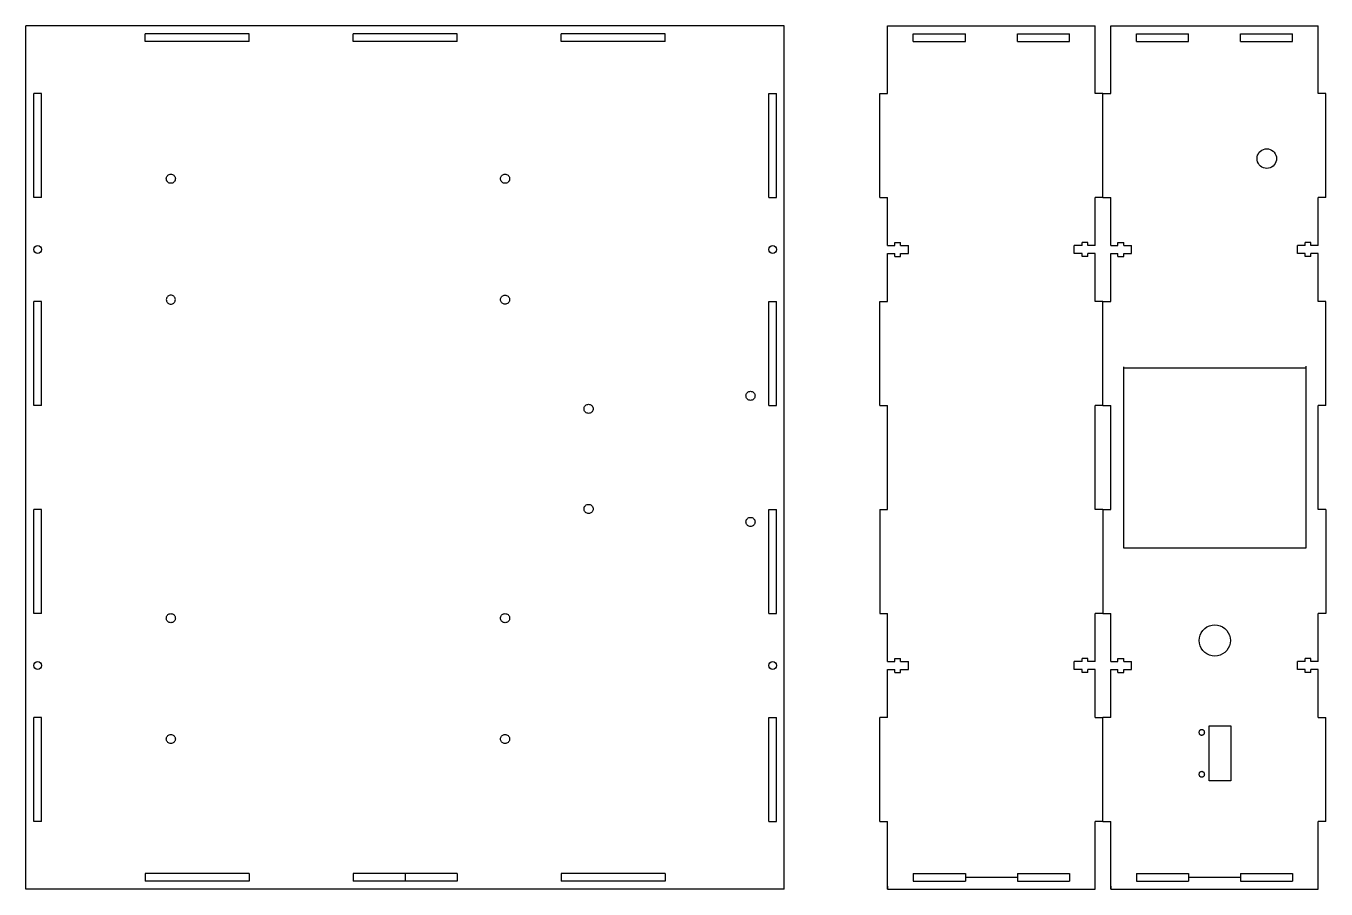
# Model space of a CAD drawing. Extents: x 141 to 952, y 136 to 693.
# Drawn here: x 452.4 to 952.2, y 135.6 to 467.5 of the extents above; entities that cross this region are included whole.
import ezdxf

# ---------------------------------------------------------------- set-up
doc = ezdxf.new("R2010")
doc.units = 0
doc.header["$MEASUREMENT"] = 0
doc.layers.get('0').update_dxf_attribs({"linetype": 'CONTINUOUS'})

msp = doc.modelspace()

# ---------------------------------------------------------------- linework, layer by layer
at = {"color": 7}
for p, q in [((743.94, 467.53), (452.41, 467.53)), ((452.41, 135.6), (452.41, 467.53)), ((743.94, 135.6), (743.94, 467.53)), ((783.66, 466.46), (783.66, 467.53)), ((783.66, 467.53), (863.42, 467.53)), ((783.66, 441.57), (783.66, 466.46)), ((863.42, 466.46), (863.42, 467.53)), ((863.42, 441.57), (863.42, 466.46)), ((869.42, 466.46), (869.42, 467.53)), ((869.42, 467.53), (949.19, 467.53)), ((869.42, 441.57), (869.42, 466.46)), ((949.19, 466.46), (949.19, 467.53)), ((949.19, 441.57), (949.19, 466.46)), ((538.18, 464.53), (498.18, 464.53)), ((538.18, 461.53), (498.18, 461.53)), ((618.18, 464.53), (578.18, 464.53)), ((618.18, 461.53), (578.18, 461.53)), ((698.18, 464.53), (658.18, 464.53)), ((698.18, 461.53), (658.18, 461.53)), ((455.41, 401.57), (455.41, 441.57)), ((458.41, 401.57), (458.41, 441.57)), ((737.94, 401.57), (737.94, 441.57)), ((740.94, 401.57), (740.94, 441.57)), ((780.66, 401.57), (780.66, 441.57)), ((866.42, 401.57), (866.42, 441.57)), ((952.19, 401.57), (952.19, 441.57)), ((927.55, 419.78), (928.14, 420.05)), ((928.14, 420.05), (928.77, 420.22)), ((928.77, 420.22), (929.42, 420.28)), ((929.42, 420.28), (930.07, 420.22)), ((930.07, 420.22), (930.7, 420.06)), ((930.7, 420.06), (931.3, 419.78)), ((925.67, 416.53), (925.73, 417.18)), ((925.73, 415.88), (925.67, 416.53)), ((925.73, 417.18), (925.9, 417.81)), ((925.9, 415.25), (925.73, 415.88)), ((925.9, 417.81), (926.18, 418.4)), ((926.18, 414.65), (925.9, 415.25)), ((926.18, 418.4), (926.55, 418.94)), ((926.55, 418.94), (927.01, 419.4)), ((927.01, 419.4), (927.55, 419.78)), ((931.3, 419.78), (931.83, 419.41)), ((931.83, 419.41), (932.3, 418.94)), ((932.3, 418.94), (932.67, 418.41)), ((932.67, 418.41), (932.95, 417.82)), ((932.95, 415.25), (932.67, 414.66)), ((932.95, 417.82), (933.12, 417.18)), ((933.12, 415.88), (932.95, 415.25)), ((933.12, 417.18), (933.17, 416.53)), ((933.17, 416.53), (933.12, 415.88)), ((506.58, 409.66), (506.75, 409.91)), ((506.75, 409.91), (506.97, 410.12)), ((506.97, 410.12), (507.22, 410.3)), ((507.22, 410.3), (507.49, 410.43)), ((507.49, 410.43), (507.79, 410.5)), ((507.79, 410.5), (508.09, 410.53)), ((508.09, 410.53), (508.4, 410.5)), ((508.4, 410.5), (508.69, 410.43)), ((508.69, 410.43), (508.97, 410.3)), ((508.97, 410.3), (509.22, 410.12)), ((509.22, 410.12), (509.43, 409.91)), ((509.43, 409.91), (509.61, 409.66)), ((635.08, 409.66), (635.25, 409.91)), ((635.25, 409.91), (635.47, 410.12)), ((635.47, 410.12), (635.72, 410.3)), ((635.72, 410.3), (635.99, 410.43)), ((635.99, 410.43), (636.29, 410.5)), ((636.29, 410.5), (636.59, 410.53)), ((636.59, 410.53), (636.9, 410.5)), ((636.9, 410.5), (637.19, 410.43)), ((637.19, 410.43), (637.47, 410.3)), ((637.47, 410.3), (637.72, 410.12)), ((637.72, 410.12), (637.93, 409.91)), ((637.93, 409.91), (638.11, 409.66)), ((926.55, 414.12), (926.18, 414.65)), ((927.02, 413.66), (926.55, 414.12)), ((927.55, 413.28), (927.02, 413.66)), ((928.14, 413.01), (927.55, 413.28)), ((928.77, 412.84), (928.14, 413.01)), ((929.43, 412.78), (928.77, 412.84)), ((930.08, 412.84), (929.43, 412.78)), ((930.71, 413.01), (930.08, 412.84)), ((931.3, 413.29), (930.71, 413.01)), ((931.84, 413.66), (931.3, 413.29)), ((932.3, 414.12), (931.84, 413.66)), ((932.67, 414.66), (932.3, 414.12)), ((506.34, 408.78), (506.37, 409.08)), ((506.37, 408.48), (506.34, 408.78)), ((506.37, 409.08), (506.45, 409.38)), ((506.45, 408.18), (506.37, 408.48)), ((506.45, 409.38), (506.58, 409.66)), ((506.58, 407.91), (506.45, 408.18)), ((506.75, 407.66), (506.58, 407.91)), ((506.97, 407.44), (506.75, 407.66)), ((507.22, 407.27), (506.97, 407.44)), ((507.5, 407.14), (507.22, 407.27)), ((507.79, 407.06), (507.5, 407.14)), ((508.09, 407.03), (507.79, 407.06)), ((508.4, 407.06), (508.09, 407.03)), ((508.69, 407.14), (508.4, 407.06)), ((508.97, 407.27), (508.69, 407.14)), ((509.22, 407.44), (508.97, 407.27)), ((509.43, 407.66), (509.22, 407.44)), ((509.61, 407.91), (509.43, 407.66)), ((509.61, 409.66), (509.74, 409.38)), ((509.74, 408.18), (509.61, 407.91)), ((509.74, 409.38), (509.82, 409.09)), ((509.82, 408.48), (509.74, 408.18)), ((509.82, 409.09), (509.84, 408.78)), ((509.84, 408.78), (509.82, 408.48)), ((634.84, 408.78), (634.87, 409.08)), ((634.87, 408.48), (634.84, 408.78)), ((634.87, 409.08), (634.95, 409.38)), ((634.95, 408.18), (634.87, 408.48)), ((634.95, 409.38), (635.08, 409.66)), ((635.08, 407.91), (634.95, 408.18)), ((635.25, 407.66), (635.08, 407.91)), ((635.47, 407.44), (635.25, 407.66)), ((635.72, 407.27), (635.47, 407.44)), ((636, 407.14), (635.72, 407.27)), ((636.29, 407.06), (636, 407.14)), ((636.59, 407.03), (636.29, 407.06)), ((636.9, 407.06), (636.59, 407.03)), ((637.19, 407.14), (636.9, 407.06)), ((637.47, 407.27), (637.19, 407.14)), ((637.72, 407.44), (637.47, 407.27)), ((637.93, 407.66), (637.72, 407.44)), ((638.11, 407.91), (637.93, 407.66)), ((638.11, 409.66), (638.24, 409.38)), ((638.24, 408.18), (638.11, 407.91)), ((638.24, 409.38), (638.32, 409.09)), ((638.32, 408.48), (638.24, 408.18)), ((638.32, 409.09), (638.34, 408.78)), ((638.34, 408.78), (638.32, 408.48)), ((783.66, 383.07), (783.66, 401.57)), ((863.42, 383.07), (863.42, 401.57)), ((869.42, 383.07), (869.42, 401.57)), ((949.19, 383.07), (949.19, 401.57)), ((783.66, 361.57), (783.66, 380.07)), ((863.42, 361.57), (863.42, 380.07)), ((869.42, 361.57), (869.42, 380.07)), ((949.19, 361.57), (949.19, 380.07)), ((455.41, 321.57), (455.41, 361.57)), ((458.41, 321.57), (458.41, 361.57)), ((506.37, 362.59), (506.34, 362.28)), ((506.34, 362.28), (506.37, 361.98)), ((506.45, 362.88), (506.37, 362.59)), ((506.37, 361.98), (506.45, 361.68)), ((506.58, 363.16), (506.45, 362.88)), ((506.45, 361.68), (506.58, 361.41)), ((506.75, 363.41), (506.58, 363.16)), ((506.58, 361.41), (506.75, 361.16)), ((506.97, 363.62), (506.75, 363.41)), ((506.75, 361.16), (506.97, 360.94)), ((507.22, 363.8), (506.97, 363.62)), ((506.97, 360.94), (507.22, 360.77)), ((507.5, 363.93), (507.22, 363.8)), ((507.22, 360.77), (507.5, 360.64)), ((507.79, 364), (507.5, 363.93)), ((507.5, 360.64), (507.79, 360.56)), ((508.09, 364.03), (507.79, 364)), ((507.79, 360.56), (508.09, 360.53)), ((508.4, 364), (508.09, 364.03)), ((508.09, 360.53), (508.4, 360.56)), ((508.69, 363.93), (508.4, 364)), ((508.4, 360.56), (508.69, 360.64)), ((508.97, 363.8), (508.69, 363.93)), ((508.69, 360.64), (508.97, 360.77)), ((509.22, 363.62), (508.97, 363.8)), ((508.97, 360.77), (509.22, 360.94)), ((509.43, 363.41), (509.22, 363.62)), ((509.22, 360.94), (509.43, 361.16)), ((509.61, 363.16), (509.43, 363.41)), ((509.43, 361.16), (509.61, 361.41)), ((509.74, 362.88), (509.61, 363.16)), ((509.61, 361.41), (509.74, 361.68)), ((509.82, 362.59), (509.74, 362.88)), ((509.74, 361.68), (509.82, 361.98)), ((509.84, 362.28), (509.82, 362.59)), ((509.82, 361.98), (509.84, 362.28)), ((634.84, 362.28), (634.87, 362.58)), ((634.87, 361.98), (634.84, 362.28)), ((634.87, 362.58), (634.95, 362.88)), ((634.95, 361.68), (634.87, 361.98)), ((634.95, 362.88), (635.08, 363.16)), ((635.08, 361.41), (634.95, 361.68)), ((635.08, 363.16), (635.25, 363.41)), ((635.25, 361.16), (635.08, 361.41)), ((635.25, 363.41), (635.47, 363.62)), ((635.47, 360.94), (635.25, 361.16)), ((635.47, 363.62), (635.72, 363.8)), ((635.72, 360.77), (635.47, 360.94)), ((635.72, 363.8), (635.99, 363.93)), ((636, 360.64), (635.72, 360.77)), ((635.99, 363.93), (636.29, 364)), ((636.29, 360.56), (636, 360.64)), ((636.29, 364), (636.59, 364.03)), ((636.59, 360.53), (636.29, 360.56)), ((636.59, 364.03), (636.9, 364)), ((636.9, 360.56), (636.59, 360.53)), ((636.9, 364), (637.19, 363.93)), ((637.19, 360.64), (636.9, 360.56)), ((637.19, 363.93), (637.47, 363.8)), ((637.47, 360.77), (637.19, 360.64)), ((637.47, 363.8), (637.72, 363.62)), ((637.72, 360.94), (637.47, 360.77)), ((637.72, 363.62), (637.93, 363.41)), ((637.93, 361.16), (637.72, 360.94)), ((637.93, 363.41), (638.11, 363.16)), ((638.11, 361.41), (637.93, 361.16)), ((638.11, 363.16), (638.24, 362.88)), ((638.24, 361.68), (638.11, 361.41)), ((638.24, 362.88), (638.32, 362.59)), ((638.32, 361.98), (638.24, 361.68)), ((638.32, 362.59), (638.34, 362.28)), ((638.34, 362.28), (638.32, 361.98)), ((737.94, 321.57), (737.94, 361.57)), ((740.94, 321.57), (740.94, 361.57)), ((780.66, 321.57), (780.66, 361.57)), ((866.42, 321.57), (866.42, 361.57)), ((952.19, 321.57), (952.19, 361.57)), ((874.42, 266.68), (874.42, 336.45)), ((874.42, 335.8), (874.42, 336.03)), ((874.42, 336.03), (944.19, 336.03)), ((944.19, 336.03), (944.42, 336.03)), ((944.42, 336.68), (944.42, 266.92)), ((729.19, 325.28), (729.22, 325.58)), ((729.22, 324.98), (729.19, 325.28)), ((729.22, 325.58), (729.3, 325.88)), ((729.3, 324.68), (729.22, 324.98)), ((729.3, 325.88), (729.43, 326.16)), ((729.43, 326.16), (729.6, 326.41)), ((729.6, 326.41), (729.82, 326.62)), ((729.82, 326.62), (730.07, 326.8)), ((730.07, 326.8), (730.34, 326.93)), ((730.34, 326.93), (730.64, 327)), ((730.64, 327), (730.94, 327.03)), ((730.94, 327.03), (731.25, 327)), ((731.25, 327), (731.54, 326.93)), ((731.54, 326.93), (731.82, 326.8)), ((731.82, 326.8), (732.07, 326.62)), ((732.07, 326.62), (732.28, 326.41)), ((732.28, 326.41), (732.46, 326.16)), ((732.46, 326.16), (732.59, 325.88)), ((732.59, 325.88), (732.67, 325.59)), ((732.67, 324.98), (732.59, 324.68)), ((732.67, 325.59), (732.69, 325.28)), ((732.69, 325.28), (732.67, 324.98)), ((666.94, 320.28), (666.97, 320.58)), ((666.97, 319.98), (666.94, 320.28)), ((666.97, 320.58), (667.05, 320.88)), ((667.05, 319.68), (666.97, 319.98)), ((667.05, 320.88), (667.18, 321.16)), ((667.18, 321.16), (667.35, 321.41)), ((667.35, 321.41), (667.57, 321.62)), ((667.57, 321.62), (667.82, 321.8)), ((667.82, 321.8), (668.09, 321.93)), ((668.09, 321.93), (668.39, 322)), ((668.39, 322), (668.69, 322.03)), ((668.69, 322.03), (669, 322)), ((669, 322), (669.29, 321.93)), ((669.29, 321.93), (669.57, 321.8)), ((669.57, 321.8), (669.82, 321.62)), ((669.82, 321.62), (670.03, 321.41)), ((670.03, 321.41), (670.21, 321.16)), ((670.21, 321.16), (670.34, 320.88)), ((670.34, 320.88), (670.42, 320.59)), ((670.42, 319.98), (670.34, 319.68)), ((670.42, 320.59), (670.44, 320.28)), ((670.44, 320.28), (670.42, 319.98)), ((729.43, 324.41), (729.3, 324.68)), ((729.6, 324.16), (729.43, 324.41)), ((729.82, 323.94), (729.6, 324.16)), ((730.07, 323.77), (729.82, 323.94)), ((730.35, 323.64), (730.07, 323.77)), ((730.64, 323.56), (730.35, 323.64)), ((730.94, 323.53), (730.64, 323.56)), ((731.25, 323.56), (730.94, 323.53)), ((731.54, 323.64), (731.25, 323.56)), ((731.82, 323.77), (731.54, 323.64)), ((732.07, 323.94), (731.82, 323.77)), ((732.28, 324.16), (732.07, 323.94)), ((732.46, 324.41), (732.28, 324.16)), ((732.59, 324.68), (732.46, 324.41)), ((783.66, 281.57), (783.66, 321.57)), ((863.42, 281.57), (863.42, 321.57)), ((869.42, 281.57), (869.42, 321.57)), ((949.19, 281.57), (949.19, 321.57)), ((667.18, 319.41), (667.05, 319.68)), ((667.35, 319.16), (667.18, 319.41)), ((667.57, 318.94), (667.35, 319.16)), ((667.82, 318.77), (667.57, 318.94)), ((668.1, 318.64), (667.82, 318.77)), ((668.39, 318.56), (668.1, 318.64)), ((668.69, 318.53), (668.39, 318.56)), ((669, 318.56), (668.69, 318.53)), ((669.29, 318.64), (669, 318.56)), ((669.57, 318.77), (669.29, 318.64)), ((669.82, 318.94), (669.57, 318.77)), ((670.03, 319.16), (669.82, 318.94)), ((670.21, 319.41), (670.03, 319.16)), ((670.34, 319.68), (670.21, 319.41)), ((455.41, 241.57), (455.41, 281.57)), ((458.41, 241.57), (458.41, 281.57)), ((666.94, 281.78), (666.97, 282.08)), ((666.97, 281.48), (666.94, 281.78)), ((666.97, 282.08), (667.05, 282.38)), ((667.05, 281.18), (666.97, 281.48)), ((667.05, 282.38), (667.18, 282.66)), ((667.18, 280.91), (667.05, 281.18)), ((667.18, 282.66), (667.35, 282.91)), ((667.35, 280.66), (667.18, 280.91)), ((667.35, 282.91), (667.57, 283.12)), ((667.57, 280.44), (667.35, 280.66)), ((667.57, 283.12), (667.82, 283.3)), ((667.82, 280.27), (667.57, 280.44)), ((667.82, 283.3), (668.09, 283.43)), ((668.1, 280.14), (667.82, 280.27)), ((668.09, 283.43), (668.39, 283.5)), ((668.39, 280.06), (668.1, 280.14)), ((668.39, 283.5), (668.69, 283.53)), ((668.69, 280.03), (668.39, 280.06)), ((668.69, 283.53), (669, 283.5)), ((669, 280.06), (668.69, 280.03)), ((669, 283.5), (669.29, 283.43)), ((669.29, 280.14), (669, 280.06)), ((669.29, 283.43), (669.57, 283.3)), ((669.57, 280.27), (669.29, 280.14)), ((669.57, 283.3), (669.82, 283.12)), ((669.82, 280.44), (669.57, 280.27)), ((669.82, 283.12), (670.03, 282.91)), ((670.03, 280.66), (669.82, 280.44)), ((670.03, 282.91), (670.21, 282.66)), ((670.21, 280.91), (670.03, 280.66)), ((670.21, 282.66), (670.34, 282.38)), ((670.34, 281.18), (670.21, 280.91)), ((670.34, 282.38), (670.42, 282.09)), ((670.42, 281.48), (670.34, 281.18)), ((670.42, 282.09), (670.44, 281.78)), ((670.44, 281.78), (670.42, 281.48)), ((737.94, 241.57), (737.94, 281.57)), ((740.94, 241.57), (740.94, 281.57)), ((729.19, 276.78), (729.22, 277.08)), ((729.22, 276.48), (729.19, 276.78)), ((729.22, 277.08), (729.3, 277.38)), ((729.3, 276.18), (729.22, 276.48)), ((729.3, 277.38), (729.43, 277.66)), ((729.43, 275.91), (729.3, 276.18)), ((729.43, 277.66), (729.6, 277.91)), ((729.6, 275.66), (729.43, 275.91)), ((729.6, 277.91), (729.82, 278.12)), ((729.82, 275.44), (729.6, 275.66)), ((729.82, 278.12), (730.07, 278.3)), ((730.07, 275.27), (729.82, 275.44)), ((730.07, 278.3), (730.34, 278.43)), ((730.35, 275.14), (730.07, 275.27)), ((730.34, 278.43), (730.64, 278.5)), ((730.64, 275.06), (730.35, 275.14)), ((730.64, 278.5), (730.94, 278.53)), ((730.94, 275.03), (730.64, 275.06)), ((730.94, 278.53), (731.25, 278.5)), ((731.25, 275.06), (730.94, 275.03)), ((731.25, 278.5), (731.54, 278.43)), ((731.54, 275.14), (731.25, 275.06)), ((731.54, 278.43), (731.82, 278.3)), ((731.82, 275.27), (731.54, 275.14)), ((731.82, 278.3), (732.07, 278.12)), ((732.07, 275.44), (731.82, 275.27)), ((732.07, 278.12), (732.28, 277.91)), ((732.28, 275.66), (732.07, 275.44)), ((732.28, 277.91), (732.46, 277.66)), ((732.46, 275.91), (732.28, 275.66)), ((732.46, 277.66), (732.59, 277.38)), ((732.59, 276.18), (732.46, 275.91)), ((732.59, 277.38), (732.67, 277.09)), ((732.67, 276.48), (732.59, 276.18)), ((732.67, 277.09), (732.69, 276.78)), ((732.69, 276.78), (732.67, 276.48)), ((874.66, 266.68), (874.42, 266.68)), ((944.42, 266.68), (874.66, 266.68)), ((944.42, 266.92), (944.42, 266.68)), ((506.34, 239.78), (506.37, 240.08)), ((506.37, 240.08), (506.45, 240.38)), ((506.45, 240.38), (506.58, 240.66)), ((506.58, 240.66), (506.75, 240.91)), ((506.75, 240.91), (506.97, 241.12)), ((506.97, 241.12), (507.22, 241.3)), ((507.22, 241.3), (507.49, 241.43)), ((507.49, 241.43), (507.79, 241.5)), ((507.79, 241.5), (508.09, 241.53)), ((508.09, 241.53), (508.4, 241.5)), ((508.4, 241.5), (508.69, 241.43)), ((508.69, 241.43), (508.97, 241.3)), ((508.97, 241.3), (509.22, 241.12)), ((509.22, 241.12), (509.43, 240.91)), ((509.43, 240.91), (509.61, 240.66)), ((509.61, 240.66), (509.74, 240.38)), ((509.74, 240.38), (509.82, 240.09)), ((509.82, 240.09), (509.84, 239.78)), ((634.84, 239.78), (634.87, 240.08)), ((634.87, 240.08), (634.95, 240.38)), ((634.95, 240.38), (635.08, 240.66)), ((635.08, 240.66), (635.25, 240.91)), ((635.25, 240.91), (635.47, 241.12)), ((635.47, 241.12), (635.72, 241.3)), ((635.72, 241.3), (635.99, 241.43)), ((635.99, 241.43), (636.29, 241.5)), ((636.29, 241.5), (636.59, 241.53)), ((636.59, 241.53), (636.9, 241.5)), ((636.9, 241.5), (637.19, 241.43)), ((637.19, 241.43), (637.47, 241.3)), ((637.47, 241.3), (637.72, 241.12)), ((637.72, 241.12), (637.93, 240.91)), ((637.93, 240.91), (638.11, 240.66)), ((638.11, 240.66), (638.24, 240.38)), ((638.24, 240.38), (638.32, 240.09)), ((638.32, 240.09), (638.34, 239.78)), ((783.66, 223.07), (783.66, 241.57)), ((863.42, 223.07), (863.42, 241.57)), ((869.42, 223.07), (869.42, 241.57)), ((949.19, 223.07), (949.19, 241.57)), ((506.37, 239.48), (506.34, 239.78)), ((506.45, 239.18), (506.37, 239.48)), ((506.58, 238.91), (506.45, 239.18)), ((506.75, 238.66), (506.58, 238.91)), ((506.97, 238.44), (506.75, 238.66)), ((507.22, 238.27), (506.97, 238.44)), ((507.5, 238.14), (507.22, 238.27)), ((507.79, 238.06), (507.5, 238.14)), ((508.09, 238.03), (507.79, 238.06)), ((508.4, 238.06), (508.09, 238.03)), ((508.69, 238.14), (508.4, 238.06)), ((508.97, 238.27), (508.69, 238.14)), ((509.22, 238.44), (508.97, 238.27)), ((509.43, 238.66), (509.22, 238.44)), ((509.61, 238.91), (509.43, 238.66)), ((509.74, 239.18), (509.61, 238.91)), ((509.82, 239.48), (509.74, 239.18)), ((509.84, 239.78), (509.82, 239.48)), ((634.87, 239.48), (634.84, 239.78)), ((634.95, 239.18), (634.87, 239.48)), ((635.08, 238.91), (634.95, 239.18)), ((635.25, 238.66), (635.08, 238.91)), ((635.47, 238.44), (635.25, 238.66)), ((635.72, 238.27), (635.47, 238.44)), ((636, 238.14), (635.72, 238.27)), ((636.29, 238.06), (636, 238.14)), ((636.59, 238.03), (636.29, 238.06)), ((636.9, 238.06), (636.59, 238.03)), ((637.19, 238.14), (636.9, 238.06)), ((637.47, 238.27), (637.19, 238.14)), ((637.72, 238.44), (637.47, 238.27)), ((637.93, 238.66), (637.72, 238.44)), ((638.11, 238.91), (637.93, 238.66)), ((638.24, 239.18), (638.11, 238.91)), ((638.32, 239.48), (638.24, 239.18)), ((638.34, 239.78), (638.32, 239.48)), ((904.23, 234.18), (904.83, 235.04)), ((904.83, 235.04), (905.56, 235.78)), ((905.56, 235.78), (906.42, 236.38)), ((906.42, 236.38), (907.37, 236.82)), ((907.37, 236.82), (908.38, 237.09)), ((908.38, 237.09), (909.42, 237.18)), ((909.42, 237.18), (910.46, 237.09)), ((910.46, 237.09), (911.47, 236.82)), ((911.47, 236.82), (912.42, 236.38)), ((912.42, 236.38), (913.28, 235.78)), ((913.28, 235.78), (914.02, 235.04)), ((914.02, 235.04), (914.62, 234.19)), ((903.42, 231.18), (903.51, 232.22)), ((903.52, 230.14), (903.42, 231.18)), ((903.51, 232.22), (903.78, 233.23)), ((903.79, 229.13), (903.52, 230.14)), ((903.78, 233.23), (904.23, 234.18)), ((914.62, 234.19), (915.06, 233.24)), ((915.06, 233.24), (915.33, 232.23)), ((915.33, 230.14), (915.06, 229.13)), ((915.33, 232.23), (915.42, 231.19)), ((915.42, 231.19), (915.33, 230.14)), ((904.23, 228.18), (903.79, 229.13)), ((904.83, 227.32), (904.23, 228.18)), ((905.57, 226.58), (904.83, 227.32)), ((906.43, 225.99), (905.57, 226.58)), ((907.38, 225.54), (906.43, 225.99)), ((908.39, 225.27), (907.38, 225.54)), ((909.43, 225.18), (908.39, 225.27)), ((910.47, 225.28), (909.43, 225.18)), ((911.48, 225.55), (910.47, 225.28)), ((912.43, 225.99), (911.48, 225.55)), ((913.28, 226.59), (912.43, 225.99)), ((914.02, 227.33), (913.28, 226.59)), ((914.62, 228.19), (914.02, 227.33)), ((915.06, 229.13), (914.62, 228.19)), ((783.66, 201.57), (783.66, 220.07)), ((863.42, 201.57), (863.42, 220.07)), ((869.42, 201.57), (869.42, 220.07)), ((949.19, 201.57), (949.19, 220.07)), ((455.41, 161.57), (455.41, 201.57)), ((458.41, 161.57), (458.41, 201.57)), ((737.94, 161.57), (737.94, 201.57)), ((740.94, 161.57), (740.94, 201.57)), ((780.66, 161.57), (780.66, 201.57)), ((866.42, 161.57), (866.42, 201.57)), ((952.19, 161.57), (952.19, 201.57)), ((507.22, 194.8), (507.49, 194.93)), ((507.49, 194.93), (507.79, 195)), ((507.79, 195), (508.09, 195.03)), ((508.09, 195.03), (508.4, 195)), ((508.4, 195), (508.69, 194.93)), ((508.69, 194.93), (508.97, 194.8)), ((635.72, 194.8), (635.99, 194.93)), ((635.99, 194.93), (636.29, 195)), ((636.29, 195), (636.59, 195.03)), ((636.59, 195.03), (636.9, 195)), ((636.9, 195), (637.19, 194.93)), ((637.19, 194.93), (637.47, 194.8)), ((903.42, 195.85), (903.44, 196.07)), ((903.44, 195.62), (903.42, 195.85)), ((903.44, 196.07), (903.5, 196.29)), ((903.5, 195.41), (903.44, 195.62)), ((903.5, 196.29), (903.54, 196.39)), ((903.54, 195.31), (903.5, 195.41)), ((903.54, 196.39), (903.59, 196.49)), ((903.59, 195.21), (903.54, 195.31)), ((903.59, 196.49), (903.65, 196.58)), ((903.65, 195.12), (903.59, 195.21)), ((903.65, 196.58), (903.72, 196.66)), ((903.72, 195.03), (903.65, 195.12)), ((903.72, 196.66), (903.79, 196.74)), ((903.79, 194.96), (903.72, 195.03)), ((903.79, 196.74), (903.87, 196.81)), ((903.87, 194.89), (903.79, 194.96)), ((903.87, 196.81), (903.95, 196.86)), ((903.95, 196.86), (904.04, 196.91)), ((904.04, 196.91), (904.13, 196.95)), ((904.13, 196.95), (904.23, 196.98)), ((904.23, 196.98), (904.33, 196.99)), ((904.33, 196.99), (904.42, 197)), ((904.42, 197), (904.52, 196.99)), ((904.52, 196.99), (904.62, 196.98)), ((904.62, 196.98), (904.71, 196.95)), ((904.71, 196.95), (904.81, 196.91)), ((904.81, 196.91), (904.9, 196.86)), ((904.9, 196.86), (904.98, 196.81)), ((904.98, 196.81), (905.06, 196.74)), ((905.06, 194.96), (904.98, 194.89)), ((905.06, 196.74), (905.13, 196.66)), ((905.13, 195.03), (905.06, 194.96)), ((905.13, 196.66), (905.2, 196.58)), ((905.2, 195.12), (905.13, 195.03)), ((905.2, 196.58), (905.26, 196.49)), ((905.26, 195.21), (905.2, 195.12)), ((905.26, 196.49), (905.31, 196.39)), ((905.31, 195.31), (905.26, 195.21)), ((905.31, 196.39), (905.35, 196.29)), ((905.35, 195.41), (905.31, 195.31)), ((905.35, 196.29), (905.4, 196.07)), ((905.4, 195.62), (905.35, 195.41)), ((905.4, 196.07), (905.42, 195.85)), ((905.42, 195.85), (905.4, 195.62)), ((907.22, 198.38), (915.6, 198.38)), ((907.22, 198.31), (907.22, 198.38)), ((907.22, 177.18), (907.22, 198.31)), ((915.6, 198.38), (915.62, 198.38)), ((915.62, 198.38), (915.62, 177.25)), ((506.34, 193.28), (506.37, 193.58)), ((506.37, 192.98), (506.34, 193.28)), ((506.37, 193.58), (506.45, 193.88)), ((506.45, 192.68), (506.37, 192.98)), ((506.45, 193.88), (506.58, 194.16)), ((506.58, 192.41), (506.45, 192.68)), ((506.58, 194.16), (506.75, 194.41)), ((506.75, 192.16), (506.58, 192.41)), ((506.75, 194.41), (506.97, 194.62)), ((506.97, 191.94), (506.75, 192.16)), ((506.97, 194.62), (507.22, 194.8)), ((507.22, 191.77), (506.97, 191.94)), ((507.5, 191.64), (507.22, 191.77)), ((507.79, 191.56), (507.5, 191.64)), ((508.09, 191.53), (507.79, 191.56)), ((508.4, 191.56), (508.09, 191.53)), ((508.69, 191.64), (508.4, 191.56)), ((508.97, 191.77), (508.69, 191.64)), ((508.97, 194.8), (509.22, 194.62)), ((509.22, 191.94), (508.97, 191.77)), ((509.22, 194.62), (509.43, 194.41)), ((509.43, 192.16), (509.22, 191.94)), ((509.43, 194.41), (509.61, 194.16)), ((509.61, 192.41), (509.43, 192.16)), ((509.61, 194.16), (509.74, 193.88)), ((509.74, 192.68), (509.61, 192.41)), ((509.74, 193.88), (509.82, 193.59)), ((509.82, 192.98), (509.74, 192.68)), ((509.82, 193.59), (509.84, 193.28)), ((509.84, 193.28), (509.82, 192.98)), ((634.84, 193.28), (634.87, 193.58)), ((634.87, 192.98), (634.84, 193.28)), ((634.87, 193.58), (634.95, 193.88)), ((634.95, 192.68), (634.87, 192.98)), ((634.95, 193.88), (635.08, 194.16)), ((635.08, 192.41), (634.95, 192.68)), ((635.08, 194.16), (635.25, 194.41)), ((635.25, 192.16), (635.08, 192.41)), ((635.25, 194.41), (635.47, 194.62)), ((635.47, 191.94), (635.25, 192.16)), ((635.47, 194.62), (635.72, 194.8)), ((635.72, 191.77), (635.47, 191.94)), ((636, 191.64), (635.72, 191.77)), ((636.29, 191.56), (636, 191.64)), ((636.59, 191.53), (636.29, 191.56)), ((636.9, 191.56), (636.59, 191.53)), ((637.19, 191.64), (636.9, 191.56)), ((637.47, 191.77), (637.19, 191.64)), ((637.47, 194.8), (637.72, 194.62)), ((637.72, 191.94), (637.47, 191.77)), ((637.72, 194.62), (637.93, 194.41)), ((637.93, 192.16), (637.72, 191.94)), ((637.93, 194.41), (638.11, 194.16)), ((638.11, 192.41), (637.93, 192.16)), ((638.11, 194.16), (638.24, 193.88)), ((638.24, 192.68), (638.11, 192.41)), ((638.24, 193.88), (638.32, 193.59)), ((638.32, 192.98), (638.24, 192.68)), ((638.32, 193.59), (638.34, 193.28)), ((638.34, 193.28), (638.32, 192.98)), ((903.95, 194.83), (903.87, 194.89)), ((904.04, 194.78), (903.95, 194.83)), ((904.13, 194.75), (904.04, 194.78)), ((904.23, 194.72), (904.13, 194.75)), ((904.33, 194.7), (904.23, 194.72)), ((904.42, 194.7), (904.33, 194.7)), ((904.52, 194.7), (904.42, 194.7)), ((904.62, 194.72), (904.52, 194.7)), ((904.71, 194.75), (904.62, 194.72)), ((904.81, 194.78), (904.71, 194.75)), ((904.9, 194.83), (904.81, 194.78)), ((904.98, 194.89), (904.9, 194.83)), ((903.42, 179.72), (903.44, 179.94)), ((903.44, 179.94), (903.5, 180.16)), ((903.5, 180.16), (903.54, 180.26)), ((903.54, 180.26), (903.59, 180.36)), ((903.59, 180.36), (903.65, 180.45)), ((903.65, 180.45), (903.72, 180.53)), ((903.72, 180.53), (903.79, 180.61)), ((903.79, 180.61), (903.87, 180.68)), ((903.87, 180.68), (903.95, 180.73)), ((903.95, 180.73), (904.04, 180.78)), ((904.04, 180.78), (904.13, 180.82)), ((904.13, 180.82), (904.23, 180.85)), ((904.23, 180.85), (904.33, 180.86)), ((904.33, 180.86), (904.42, 180.87)), ((904.42, 180.87), (904.52, 180.86)), ((904.52, 180.86), (904.62, 180.85)), ((904.62, 180.85), (904.71, 180.82)), ((904.71, 180.82), (904.81, 180.78)), ((904.81, 180.78), (904.9, 180.73)), ((904.9, 180.73), (904.98, 180.68)), ((904.98, 180.68), (905.06, 180.61)), ((905.06, 180.61), (905.13, 180.53)), ((905.13, 180.53), (905.2, 180.45)), ((905.2, 180.45), (905.26, 180.36)), ((905.26, 180.36), (905.31, 180.26)), ((905.31, 180.26), (905.35, 180.16)), ((905.35, 180.16), (905.4, 179.94)), ((905.4, 179.94), (905.42, 179.72)), ((903.44, 179.49), (903.42, 179.72)), ((903.5, 179.28), (903.44, 179.49)), ((903.54, 179.17), (903.5, 179.28)), ((903.59, 179.08), (903.54, 179.17)), ((903.65, 178.99), (903.59, 179.08)), ((903.72, 178.9), (903.65, 178.99)), ((903.79, 178.83), (903.72, 178.9)), ((903.87, 178.76), (903.79, 178.83)), ((903.95, 178.7), (903.87, 178.76)), ((904.04, 178.65), (903.95, 178.7)), ((904.13, 178.61), (904.04, 178.65)), ((904.23, 178.59), (904.13, 178.61)), ((904.33, 178.57), (904.23, 178.59)), ((904.42, 178.57), (904.33, 178.57)), ((904.52, 178.57), (904.42, 178.57)), ((904.62, 178.59), (904.52, 178.57)), ((904.71, 178.61), (904.62, 178.59)), ((904.81, 178.65), (904.71, 178.61)), ((904.9, 178.7), (904.81, 178.65)), ((904.98, 178.76), (904.9, 178.7)), ((905.06, 178.83), (904.98, 178.76)), ((905.13, 178.9), (905.06, 178.83)), ((905.2, 178.99), (905.13, 178.9)), ((905.26, 179.08), (905.2, 178.99)), ((905.31, 179.17), (905.26, 179.08)), ((905.35, 179.28), (905.31, 179.17)), ((905.4, 179.49), (905.35, 179.28)), ((905.42, 179.72), (905.4, 179.49)), ((907.25, 177.18), (907.22, 177.18)), ((915.62, 177.18), (907.25, 177.18)), ((915.62, 177.25), (915.62, 177.18)), ((783.66, 135.6), (783.66, 161.57)), ((863.42, 135.6), (863.42, 161.57)), ((869.42, 135.6), (869.42, 161.57)), ((949.19, 135.6), (949.19, 161.57)), ((538.18, 141.6), (498.18, 141.6)), ((618.18, 141.6), (578.18, 141.6)), ((698.18, 141.6), (658.18, 141.6)), ((743.94, 135.6), (452.41, 135.6)), ((538.18, 138.6), (498.18, 138.6)), ((618.18, 138.6), (578.18, 138.6)), ((698.18, 138.6), (658.18, 138.6)), ((783.66, 136.67), (783.66, 135.6)), ((783.92, 135.6), (783.66, 135.6)), ((783.66, 135.6), (863.39, 135.6)), ((869.42, 136.67), (869.42, 135.6)), ((869.69, 135.6), (869.42, 135.6)), ((869.42, 135.6), (949.16, 135.6))]:
    msp.add_line(p, q, dxfattribs=at)
for p, q in [((498.18, 461.53), (498.18, 464.53)), ((538.18, 461.53), (538.18, 464.53)), ((578.18, 461.53), (578.18, 464.53)), ((618.18, 461.53), (618.18, 464.53)), ((658.18, 461.53), (658.18, 464.53)), ((698.18, 461.53), (698.18, 464.53)), ((793.54, 464.53), (813.54, 464.53)), ((793.54, 461.53), (793.54, 464.53)), ((793.54, 461.53), (813.54, 461.53)), ((813.54, 461.53), (813.54, 464.53)), ((833.54, 464.53), (853.54, 464.53)), ((833.54, 461.53), (833.54, 464.53)), ((833.54, 461.53), (853.54, 461.53)), ((853.54, 461.53), (853.54, 464.53)), ((879.31, 464.53), (899.31, 464.53)), ((879.31, 461.53), (879.31, 464.53)), ((879.31, 461.53), (899.31, 461.53)), ((899.31, 461.53), (899.31, 464.53)), ((919.31, 461.53), (919.31, 464.53)), ((919.31, 464.53), (939.31, 464.53)), ((919.31, 461.53), (939.31, 461.53)), ((939.31, 461.53), (939.31, 464.53)), ((458.41, 441.57), (455.41, 441.57)), ((737.94, 441.57), (740.94, 441.57)), ((780.66, 441.57), (783.66, 441.57)), ((866.42, 441.57), (863.42, 441.57)), ((866.42, 441.57), (869.42, 441.57)), ((952.19, 441.57), (949.19, 441.57)), ((458.41, 401.57), (455.41, 401.57)), ((737.94, 401.57), (740.94, 401.57)), ((780.66, 401.57), (783.66, 401.57)), ((866.42, 401.57), (863.42, 401.57)), ((866.42, 401.57), (869.42, 401.57)), ((952.19, 401.57), (949.19, 401.57)), ((783.66, 383.07), (786.46, 383.07)), ((783.66, 380.07), (786.46, 380.07)), ((786.46, 383.07), (786.46, 384.22)), ((786.46, 384.22), (788.66, 384.22)), ((786.46, 378.92), (786.46, 380.07)), ((788.66, 383.07), (788.66, 384.22)), ((788.66, 383.07), (791.66, 383.07)), ((788.66, 378.92), (788.66, 380.07)), ((788.66, 380.07), (791.66, 380.07)), ((791.66, 380.07), (791.66, 383.07)), ((858.42, 383.07), (855.42, 383.07)), ((855.42, 380.07), (855.42, 383.07)), ((858.42, 380.07), (855.42, 380.07)), ((858.42, 383.07), (858.42, 384.22)), ((860.62, 384.22), (858.42, 384.22)), ((858.42, 378.92), (858.42, 380.07)), ((860.62, 383.07), (860.62, 384.22)), ((863.42, 383.07), (860.62, 383.07)), ((860.62, 378.92), (860.62, 380.07)), ((863.42, 380.07), (860.62, 380.07)), ((869.42, 383.07), (872.22, 383.07)), ((869.42, 380.07), (872.22, 380.07)), ((872.22, 383.07), (872.22, 384.22)), ((872.22, 384.22), (874.42, 384.22)), ((872.22, 378.92), (872.22, 380.07)), ((874.42, 383.07), (874.42, 384.22)), ((874.42, 383.07), (877.42, 383.07)), ((874.42, 378.92), (874.42, 380.07)), ((874.42, 380.07), (877.42, 380.07)), ((877.42, 380.07), (877.42, 383.07)), ((944.19, 383.07), (941.19, 383.07)), ((941.19, 380.07), (941.19, 383.07)), ((944.19, 380.07), (941.19, 380.07)), ((944.19, 383.07), (944.19, 384.22)), ((946.39, 384.22), (944.19, 384.22)), ((944.19, 378.92), (944.19, 380.07)), ((946.39, 383.07), (946.39, 384.22)), ((949.19, 383.07), (946.39, 383.07)), ((946.39, 378.92), (946.39, 380.07)), ((949.19, 380.07), (946.39, 380.07)), ((786.46, 378.92), (788.66, 378.92)), ((860.62, 378.92), (858.42, 378.92)), ((872.22, 378.92), (874.42, 378.92)), ((946.39, 378.92), (944.19, 378.92)), ((458.41, 361.57), (455.41, 361.57)), ((737.94, 361.57), (740.94, 361.57)), ((780.66, 361.57), (783.66, 361.57)), ((866.42, 361.57), (863.42, 361.57)), ((866.42, 361.57), (869.42, 361.57)), ((952.19, 361.57), (949.19, 361.57)), ((458.41, 321.57), (455.41, 321.57)), ((737.94, 321.57), (740.94, 321.57)), ((780.66, 321.57), (783.66, 321.57)), ((866.42, 321.57), (863.42, 321.57)), ((866.42, 321.57), (869.42, 321.57)), ((952.19, 321.57), (949.19, 321.57)), ((458.41, 281.57), (455.41, 281.57)), ((737.94, 281.57), (740.94, 281.57)), ((780.66, 281.57), (783.66, 281.57)), ((780.66, 281.57), (780.66, 241.57)), ((866.42, 281.57), (863.42, 281.57)), ((866.42, 281.57), (869.42, 281.57)), ((866.42, 281.57), (866.42, 241.57)), ((952.19, 281.57), (949.19, 281.57)), ((952.19, 281.57), (952.19, 241.57)), ((458.41, 241.57), (455.41, 241.57)), ((737.94, 241.57), (740.94, 241.57)), ((780.66, 241.57), (783.66, 241.57)), ((866.42, 241.57), (863.42, 241.57)), ((866.42, 241.57), (869.42, 241.57)), ((952.19, 241.57), (949.19, 241.57)), ((783.66, 223.07), (786.46, 223.07)), ((783.66, 220.07), (786.46, 220.07)), ((786.46, 223.07), (786.46, 224.22)), ((786.46, 224.22), (788.66, 224.22)), ((786.46, 218.92), (786.46, 220.07)), ((788.66, 223.07), (788.66, 224.22)), ((788.66, 223.07), (791.66, 223.07)), ((788.66, 218.92), (788.66, 220.07)), ((788.66, 220.07), (791.66, 220.07)), ((791.66, 220.07), (791.66, 223.07)), ((858.42, 223.07), (855.42, 223.07)), ((855.42, 220.07), (855.42, 223.07)), ((858.42, 220.07), (855.42, 220.07)), ((858.42, 223.07), (858.42, 224.22)), ((860.62, 224.22), (858.42, 224.22)), ((858.42, 218.92), (858.42, 220.07)), ((860.62, 223.07), (860.62, 224.22)), ((863.42, 223.07), (860.62, 223.07)), ((860.62, 218.92), (860.62, 220.07)), ((863.42, 220.07), (860.62, 220.07)), ((869.42, 223.07), (872.22, 223.07)), ((869.42, 220.07), (872.22, 220.07)), ((872.22, 223.07), (872.22, 224.22)), ((872.22, 224.22), (874.42, 224.22)), ((872.22, 218.92), (872.22, 220.07)), ((874.42, 223.07), (874.42, 224.22)), ((874.42, 223.07), (877.42, 223.07)), ((874.42, 218.92), (874.42, 220.07)), ((874.42, 220.07), (877.42, 220.07)), ((877.42, 220.07), (877.42, 223.07)), ((944.19, 223.07), (941.19, 223.07)), ((941.19, 220.07), (941.19, 223.07)), ((944.19, 220.07), (941.19, 220.07)), ((944.19, 223.07), (944.19, 224.22)), ((946.39, 224.22), (944.19, 224.22)), ((944.19, 218.92), (944.19, 220.07)), ((946.39, 223.07), (946.39, 224.22)), ((949.19, 223.07), (946.39, 223.07)), ((946.39, 218.92), (946.39, 220.07)), ((949.19, 220.07), (946.39, 220.07)), ((786.46, 218.92), (788.66, 218.92)), ((860.62, 218.92), (858.42, 218.92)), ((872.22, 218.92), (874.42, 218.92)), ((946.39, 218.92), (944.19, 218.92)), ((458.41, 201.57), (455.41, 201.57)), ((737.94, 201.57), (740.94, 201.57)), ((783.66, 201.57), (780.66, 201.57)), ((863.42, 201.57), (866.42, 201.57)), ((869.42, 201.57), (866.42, 201.57)), ((949.19, 201.57), (952.19, 201.57)), ((458.41, 161.57), (455.41, 161.57)), ((737.94, 161.57), (740.94, 161.57)), ((780.66, 161.57), (783.66, 161.57)), ((866.42, 161.57), (863.42, 161.57)), ((866.42, 161.57), (869.42, 161.57)), ((952.19, 161.57), (949.19, 161.57)), ((498.18, 141.6), (498.18, 138.6)), ((538.18, 141.6), (538.18, 138.6)), ((578.18, 141.6), (578.18, 138.6)), ((598.18, 141.6), (598.18, 138.6)), ((618.18, 141.6), (618.18, 138.6)), ((658.18, 141.6), (658.18, 138.6)), ((698.18, 141.6), (698.18, 138.6)), ((793.54, 141.6), (813.54, 141.6)), ((793.54, 141.6), (793.54, 138.6)), ((813.54, 141.6), (813.54, 138.6)), ((813.54, 140.1), (833.54, 140.1)), ((833.54, 141.6), (853.54, 141.6)), ((833.54, 141.6), (833.54, 138.6)), ((853.54, 141.6), (853.54, 138.6)), ((879.31, 141.6), (899.31, 141.6)), ((879.31, 141.6), (879.31, 138.6)), ((899.31, 141.6), (899.31, 138.6)), ((899.31, 140.1), (919.31, 140.1)), ((919.31, 141.6), (939.31, 141.6)), ((919.31, 141.6), (919.31, 138.6)), ((939.31, 141.6), (939.31, 138.6)), ((793.54, 138.6), (813.54, 138.6)), ((833.54, 138.6), (853.54, 138.6)), ((879.31, 138.6), (899.31, 138.6)), ((919.31, 138.6), (939.31, 138.6))]:
    msp.add_line(p, q)
for centre in [(456.91, 381.57), (739.44, 381.57), (456.91, 221.57), (739.44, 221.57)]:
    msp.add_circle(centre, 1.5)

doc.saveas('drawing.dxf')
